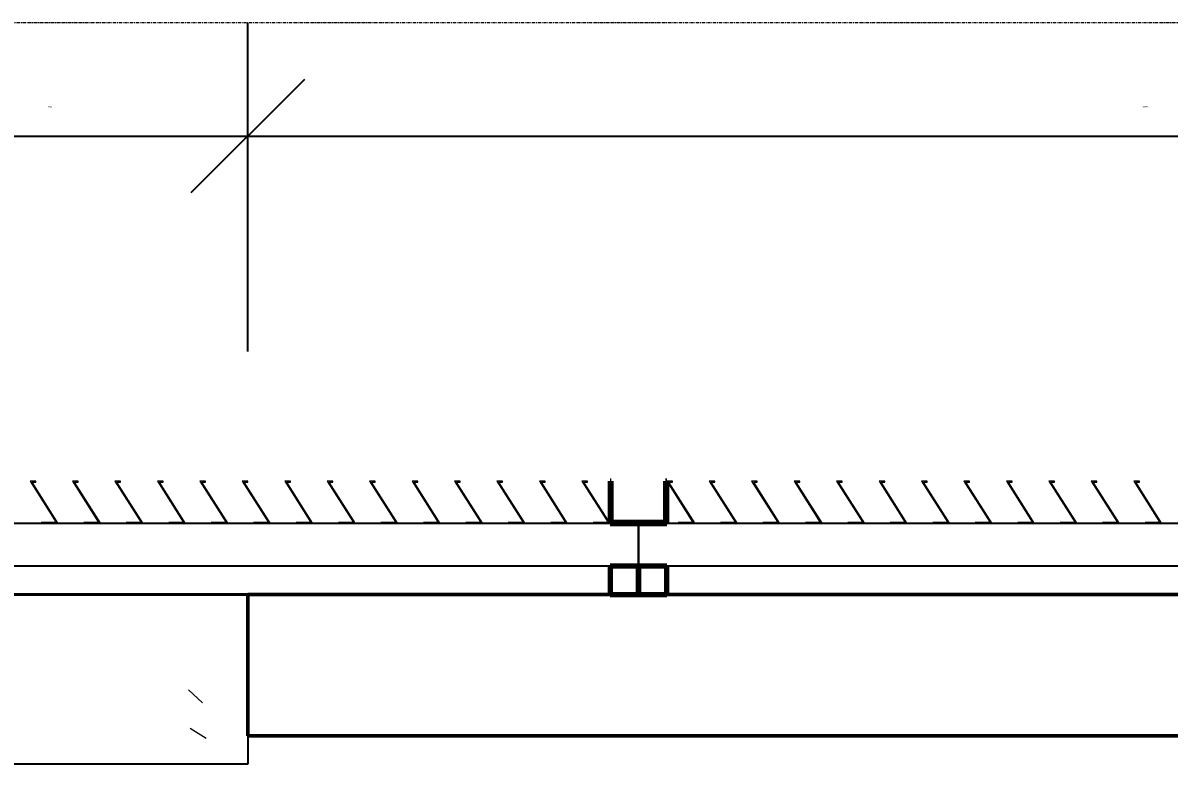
# Model space of a CAD drawing. Header units: millimetres. Extents: x -1379 to 1385823, y -4884429 to 548763.
# Drawn here: x 293132 to 295157, y -2300643 to -2299333 of the extents above; entities that cross this region are included whole.
import ezdxf

# ---------------------------------------------------------------- set-up
doc = ezdxf.new("R2010")
doc.units = ezdxf.units.MM
doc.linetypes.add('DPA_Grid _ Level 100', pattern=[10, 5.5, -1.6, 1.3, -1.6])
doc.layers.add('000 - CONCRETE_COL_CUT_COLOR_5', color=7, linetype='Continuous')
doc.layers.add('000 - D I M', color=7, linetype='Continuous')
doc.layers.add('000 - CONCRETE_EX_LOUVERS_DEF_SUB', color=7, linetype='Continuous', plot=False)
for name, color, linetype, lineweight in [('A-COLS-E', 7, 'Continuous', 35), ('A-FLOR-E', 7, 'Continuous', 35), ('A-GENM', 7, 'Continuous', 35), ('A-GLAZ-CURT', 7, 'Continuous', 35), ('S-GRID', 7, 'Continuous', 9), ('WALL-E', 7, 'Continuous', 50)]:
    doc.layers.add(name, color=color, linetype=linetype, lineweight=lineweight)
doc.styles.add('Arial_2', font='arial.ttf', dxfattribs={"height": 3})
doc.dimstyles.new('DPA-DIM-3_0_T-T', dxfattribs={"dimscale": 304.8, "dimtxt": 306.07782, "dimasz": 0.656168, "dimexe": 0.656168, "dimexo": 0.0625, "dimgap": 0.164042, "dimtad": 1, "dimdec": 0, "dimzin": 0, "dimdsep": 46, "dimtxsty": 'Arial_2', "dimblk1": 'OBLIQUE', "dimblk2": 'OBLIQUE', "dimsah": 1, "dimcen": 0.09, "dimdle": 0.656168, "dimclrd": 7, "dimclre": 7, "dimclrt": 7, "dimadec": 8, "dimazin": 0, "dimtfac": 1, "dimtdec": 4, "dimtix": 1, "dimtmove": 0, "dimatfit": 3, "dimfxl": 1.312336, "dimfxlon": 1, "dimtvp": 1, "dimtolj": 1, "dimtzin": 0, "dimarcsym": 2})

# ---------------------------------------------------------------- blocks, each defined once
blk = doc.blocks.new('DPA_Rectangular - 300 x 700mm-V4-IV01 - LOWER ROOF LEVEL PLAN')
at = {"layer": '000 - CONCRETE_COL_CUT_COLOR_5', "lineweight": 9}
h = blk.add_hatch(dxfattribs=at)
h.set_pattern_fill('FP_5', style=0, pattern_type=2)
h.set_pattern_definition([(140, (-2307850.5, -229406.46), (63.75582, 728.7365), [76.2, -838.2]), (85, (-2307850.5, -229406.5), (-764.2276, -140.97162), [60.96, -670.56]), (190.451, (-2307845.2, -229345.74), (-700.46675, 587.77), [64.76, -712.36]), (136.184, (-2308053.7, -229406.5), (168.17096, 1084.31624), [114.3, -1257.3]), (186.636, (-2308039.7, -229316.1), (-989.70985, 949.6099), [97.14, -1068.54]), (81.184, (-2308053.7, -229406.5), (-989.70115, 949.62055), [91.44, -1005.84]), (111, (-2308002.9, -229304.86), (409.06057, 606.45787), [76.2, -838.2]), (56, (-2308002.9, -229304.9), (-736.75292, 247.20834), [60.96, -670.56]), (161.451, (-2307968.8, -229254.3), (-327.68547, 853.66825), [64.76, -712.36]), (127.5, (-2307850.48, -229406.46), (-338.22012, 12.354693), [33.528, -628.904, 33.528, -1320.292]), (127.5, (-2307850.48, -229406.46), (-338.22012, 12.354693), [-695.96, -647.192, 33.528, -639.572]), (97.5, (-2307850.48, -229406.46), (-400.722127, 267.278874), [33.528, -354.584, 33.528, -870.204]), (97.5, (-2307850.48, -229406.46), (-400.722127, 267.278874), [-421.64, -613.664, 33.528, -223.012]), (57.5, (-2307850.48, -229633.03), (22.915345, 542.36333), [33.528, -220.472, 33.528, -1810.512]), (57.5, (-2307850.48, -229633.03), (22.915345, 542.36333), [-287.528, -758.952, 33.528, -1018.032]), (47.5, (-2307850.5, -229734.63), (-101.70711, 592.51696), [33.528, -296.672, 33.528, -1239.52]), (47.5, (-2307850.5, -229734.63), (-101.70711, 592.51696), [-363.728, -492.76, 33.528, -713.232])])
h.paths.add_polyline_path([(150, 350), (-150, 350), (-150, -350), (150, -350)])
at = {"layer": '000 - CONCRETE_COL_CUT_COLOR_5', "color": 7}
for p, q in [((-150, 350), (150, 350)), ((-150, -350), (-150, 350)), ((150, 350), (150, -350)), ((150, -350), (-150, -350))]:
    blk.add_line(p, q, dxfattribs=at)
blk = doc.blocks.new('DPA_CP_Entrance Louver Grill Vertical Z - Louver Grill Vertical Z-4595767-IV01 - LOWER ROOF LEVEL PLAN')
at = {"layer": '000 - CONCRETE_EX_LOUVERS_DEF_SUB', "color": 7, "lineweight": 70}
for p, q in [((-700, 0), (-750, 0)), ((-750, 0), (-750, -50)), ((-700, -50), (-700, 0)), ((750, 0), (700, 0)), ((700, 0), (700, -50)), ((750, -50), (750, 0)), ((-750, -50), (-700, -50)), ((700, -50), (750, -50)), ((-700, -125), (-750, -125)), ((-750, -125), (-750, -127)), ((-750, -127), (-702, -127)), ((-702, -127), (-702, -200)), ((-700, -200), (-700, -125)), ((750, -125), (700, -125)), ((700, -125), (700, -200)), ((702, -200), (702, -127)), ((702, -127), (750, -127)), ((750, -127), (750, -125)), ((-702, -200), (-700, -200)), ((700, -200), (702, -200))]:
    blk.add_line(p, q, dxfattribs=at)
at = {"layer": '000 - CONCRETE_EX_LOUVERS_DEF_SUB', "color": 7}
for p, q in [((-750, -125), (-750, -50)), ((-750, -50), (750, -50)), ((750, -50), (750, -125)), ((-750, -125), (750, -125))]:
    blk.add_line(p, q, dxfattribs=at)
blk = doc.blocks.new('GM_Louver Grill Vertical Z1 - Z Profile-V26-IV01 - LOWER ROOF LEVEL PLAN')
at = {"layer": '000 - CONCRETE_EX_LOUVERS_DEF_SUB', "color": 7, "lineweight": 9}
for p, q in [((30, 0), (0.1, 0)), ((0.1, 0), (46.4, -73)), ((30, -2), (30, 0)), ((50, -75), (3.7, -2)), ((3.7, -2), (30, -2)), ((46.4, -73), (40, -73)), ((40, -73), (40, -75)), ((40, -75), (50, -75))]:
    blk.add_line(p, q, dxfattribs=at)
blk = doc.blocks.new('GM_Louver Grill Vertical Z1 - Z Profile-V27-IV01 - LOWER ROOF LEVEL PLAN')
at = {"layer": '000 - CONCRETE_EX_LOUVERS_DEF_SUB', "color": 7, "lineweight": 9}
for p, q in [((30, 0), (0.1, 0)), ((0.1, 0), (46.4, -73)), ((30, -2), (30, 0)), ((50, -75), (3.7, -2)), ((3.7, -2), (30, -2)), ((46.4, -73), (40, -73)), ((40, -73), (40, -75)), ((40, -75), (50, -75))]:
    blk.add_line(p, q, dxfattribs=at)
blk = doc.blocks.new('GM_Louver Grill Vertical Z1 - Z Profile-V34-IV01 - LOWER ROOF LEVEL PLAN')
at = {"layer": '000 - CONCRETE_EX_LOUVERS_DEF_SUB', "color": 7, "lineweight": 9}
for p, q in [((30, 0), (0.1, 0)), ((0.1, 0), (46.4, -73)), ((30, -2), (30, 0)), ((50, -75), (3.7, -2)), ((3.7, -2), (30, -2)), ((46.4, -73), (40, -73)), ((40, -73), (40, -75)), ((40, -75), (50, -75))]:
    blk.add_line(p, q, dxfattribs=at)
blk = doc.blocks.new('GM_Louver Grill Vertical Z1 - Z Profile-V36-IV01 - LOWER ROOF LEVEL PLAN')
at = {"layer": '000 - CONCRETE_EX_LOUVERS_DEF_SUB', "color": 7, "lineweight": 9}
for p, q in [((30, 0), (0.1, 0)), ((0.1, 0), (46.4, -73)), ((30, -2), (30, 0)), ((50, -75), (3.7, -2)), ((3.7, -2), (30, -2)), ((46.4, -73), (40, -73)), ((40, -73), (40, -75)), ((40, -75), (50, -75))]:
    blk.add_line(p, q, dxfattribs=at)
blk = doc.blocks.new('GM_Louver Grill Vertical Z1 - Z Profile-V37-IV01 - LOWER ROOF LEVEL PLAN')
at = {"layer": '000 - CONCRETE_EX_LOUVERS_DEF_SUB', "color": 7, "lineweight": 9}
for p, q in [((30, 0), (0.1, 0)), ((0.1, 0), (46.4, -73)), ((30, -2), (30, 0)), ((50, -75), (3.7, -2)), ((3.7, -2), (30, -2)), ((46.4, -73), (40, -73)), ((40, -73), (40, -75)), ((40, -75), (50, -75))]:
    blk.add_line(p, q, dxfattribs=at)
blk = doc.blocks.new('GM_Louver Grill Vertical Z1 - Z Profile-V38-IV01 - LOWER ROOF LEVEL PLAN')
at = {"layer": '000 - CONCRETE_EX_LOUVERS_DEF_SUB', "color": 7, "lineweight": 9}
for p, q in [((30, 0), (0.1, 0)), ((0.1, 0), (46.4, -73)), ((30, -2), (30, 0)), ((50, -75), (3.7, -2)), ((3.7, -2), (30, -2)), ((46.4, -73), (40, -73)), ((40, -73), (40, -75)), ((40, -75), (50, -75))]:
    blk.add_line(p, q, dxfattribs=at)
blk = doc.blocks.new('GM_Louver Grill Vertical Z1 - Z Profile-V39-IV01 - LOWER ROOF LEVEL PLAN')
at = {"layer": '000 - CONCRETE_EX_LOUVERS_DEF_SUB', "color": 7, "lineweight": 9}
for p, q in [((30, 0), (0.1, 0)), ((0.1, 0), (46.4, -73)), ((30, -2), (30, 0)), ((50, -75), (3.7, -2)), ((3.7, -2), (30, -2)), ((46.4, -73), (40, -73)), ((40, -73), (40, -75)), ((40, -75), (50, -75))]:
    blk.add_line(p, q, dxfattribs=at)
blk = doc.blocks.new('GM_Louver Grill Vertical Z1 - Z Profile-V40-IV01 - LOWER ROOF LEVEL PLAN')
at = {"layer": '000 - CONCRETE_EX_LOUVERS_DEF_SUB', "lineweight": 9}
h = blk.add_hatch(dxfattribs=at)
h.set_pattern_fill('FP_15', style=0, pattern_type=2)
h.set_pattern_definition([(230, (230921.46, -2307575.5), (-728.7365, 63.75582), [76.2, -838.2]), (175, (230921.5, -2307575.5), (140.97162, -764.2276), [60.96, -670.56]), (280.451, (230860.74, -2307570.2), (-587.77, -700.46675), [64.76, -712.36]), (226.184, (230921.5, -2307778.7), (-1084.31624, 168.17096), [114.3, -1257.3]), (276.636, (230831.1, -2307764.7), (-949.6099, -989.70985), [97.14, -1068.54]), (171.184, (230921.5, -2307778.7), (-949.62055, -989.70115), [91.44, -1005.84]), (201, (230819.86, -2307727.9), (-606.45787, 409.06057), [76.2, -838.2]), (146, (230819.9, -2307727.9), (-247.20834, -736.75292), [60.96, -670.56]), (251.451, (230769.3, -2307693.8), (-853.66825, -327.68547), [64.76, -712.36]), (217.5, (230921.46, -2307575.48), (-12.354693, -338.22012), [33.528, -628.904, 33.528, -1320.292]), (217.5, (230921.46, -2307575.48), (-12.354693, -338.22012), [-695.96, -647.192, 33.528, -639.572]), (187.5, (230921.46, -2307575.48), (-267.278874, -400.722127), [33.528, -354.584, 33.528, -870.204]), (187.5, (230921.46, -2307575.48), (-267.278874, -400.722127), [-421.64, -613.664, 33.528, -223.012]), (147.5, (231148.03, -2307575.48), (-542.36333, 22.915345), [33.528, -220.472, 33.528, -1810.512]), (147.5, (231148.03, -2307575.48), (-542.36333, 22.915345), [-287.528, -758.952, 33.528, -1018.032]), (137.5, (231249.63, -2307575.5), (-592.51696, -101.70711), [33.528, -296.672, 33.528, -1239.52]), (137.5, (231249.63, -2307575.5), (-592.51696, -101.70711), [-363.728, -492.76, 33.528, -713.232])])
h.paths.add_polyline_path([(0.1, 0), (46.4, -73), (40, -73), (40, -75), (50, -75), (3.7, -2), (30, -2), (30, 0)])
at = {"layer": '000 - CONCRETE_EX_LOUVERS_DEF_SUB', "color": 7, "lineweight": 9}
for p, q in [((30, 0), (0.1, 0)), ((0.1, 0), (46.4, -73)), ((30, -2), (30, 0)), ((50, -75), (3.7, -2)), ((3.7, -2), (30, -2)), ((46.4, -73), (40, -73)), ((40, -73), (40, -75)), ((40, -75), (50, -75))]:
    blk.add_line(p, q, dxfattribs=at)
blk = doc.blocks.new('GM_Louver Grill Vertical Z1 - Z Profile-V41-IV01 - LOWER ROOF LEVEL PLAN')
at = {"layer": '000 - CONCRETE_EX_LOUVERS_DEF_SUB', "color": 7, "lineweight": 9}
for p, q in [((30, 0), (0.1, 0)), ((0.1, 0), (46.4, -73)), ((30, -2), (30, 0)), ((50, -75), (3.7, -2)), ((3.7, -2), (30, -2)), ((46.4, -73), (40, -73)), ((40, -73), (40, -75)), ((40, -75), (50, -75))]:
    blk.add_line(p, q, dxfattribs=at)
blk = doc.blocks.new('GM_Louver Grill Vertical Z1 - Z Profile-V42-IV01 - LOWER ROOF LEVEL PLAN')
at = {"layer": '000 - CONCRETE_EX_LOUVERS_DEF_SUB', "color": 7, "lineweight": 9}
for p, q in [((30, 0), (0.1, 0)), ((0.1, 0), (46.4, -73)), ((30, -2), (30, 0)), ((50, -75), (3.7, -2)), ((3.7, -2), (30, -2)), ((46.4, -73), (40, -73)), ((40, -73), (40, -75)), ((40, -75), (50, -75))]:
    blk.add_line(p, q, dxfattribs=at)
blk = doc.blocks.new('GM_Louver Grill Vertical Z1 - Z Profile-V43-IV01 - LOWER ROOF LEVEL PLAN')
at = {"layer": '000 - CONCRETE_EX_LOUVERS_DEF_SUB', "color": 7, "lineweight": 9}
for p, q in [((30, 0), (0.1, 0)), ((0.1, 0), (46.4, -73)), ((30, -2), (30, 0)), ((50, -75), (3.7, -2)), ((3.7, -2), (30, -2)), ((46.4, -73), (40, -73)), ((40, -73), (40, -75)), ((40, -75), (50, -75))]:
    blk.add_line(p, q, dxfattribs=at)
blk = doc.blocks.new('GM_Louver Grill Vertical Z1 - Z Profile-V44-IV01 - LOWER ROOF LEVEL PLAN')
at = {"layer": '000 - CONCRETE_EX_LOUVERS_DEF_SUB', "color": 7, "lineweight": 9}
for p, q in [((30, 0), (0.1, 0)), ((0.1, 0), (46.4, -73)), ((30, -2), (30, 0)), ((50, -75), (3.7, -2)), ((3.7, -2), (30, -2)), ((46.4, -73), (40, -73)), ((40, -73), (40, -75)), ((40, -75), (50, -75))]:
    blk.add_line(p, q, dxfattribs=at)
blk = doc.blocks.new('GM_Louver Grill Vertical Z1 - Z Profile-V49-IV01 - LOWER ROOF LEVEL PLAN')
at = {"layer": '000 - CONCRETE_EX_LOUVERS_DEF_SUB', "color": 7, "lineweight": 9}
for p, q in [((30, 0), (0.1, 0)), ((0.1, 0), (46.4, -73)), ((30, -2), (30, 0)), ((50, -75), (3.7, -2)), ((3.7, -2), (30, -2)), ((46.4, -73), (40, -73)), ((40, -73), (40, -75)), ((40, -75), (50, -75))]:
    blk.add_line(p, q, dxfattribs=at)
blk = doc.blocks.new('GM_Louver Grill Vertical Z1 - Z Profile-V50-IV01 - LOWER ROOF LEVEL PLAN')
at = {"layer": '000 - CONCRETE_EX_LOUVERS_DEF_SUB', "color": 7, "lineweight": 9}
for p, q in [((30, 0), (0.1, 0)), ((0.1, 0), (46.4, -73)), ((30, -2), (30, 0)), ((50, -75), (3.7, -2)), ((3.7, -2), (30, -2)), ((46.4, -73), (40, -73)), ((40, -73), (40, -75)), ((40, -75), (50, -75))]:
    blk.add_line(p, q, dxfattribs=at)
blk = doc.blocks.new('GM_Louver Grill Vertical Z1 - Z Profile-V51-IV01 - LOWER ROOF LEVEL PLAN')
at = {"layer": '000 - CONCRETE_EX_LOUVERS_DEF_SUB', "color": 7, "lineweight": 9}
for p, q in [((30, 0), (0.1, 0)), ((0.1, 0), (46.4, -73)), ((30, -2), (30, 0)), ((50, -75), (3.7, -2)), ((3.7, -2), (30, -2)), ((46.4, -73), (40, -73)), ((40, -73), (40, -75)), ((40, -75), (50, -75))]:
    blk.add_line(p, q, dxfattribs=at)
blk = doc.blocks.new('GM_Louver Grill Vertical Z1 - Z Profile-V52-IV01 - LOWER ROOF LEVEL PLAN')
at = {"layer": '000 - CONCRETE_EX_LOUVERS_DEF_SUB', "color": 7, "lineweight": 9}
for p, q in [((30, 0), (0.1, 0)), ((0.1, 0), (46.4, -73)), ((30, -2), (30, 0)), ((50, -75), (3.7, -2)), ((3.7, -2), (30, -2)), ((46.4, -73), (40, -73)), ((40, -73), (40, -75)), ((40, -75), (50, -75))]:
    blk.add_line(p, q, dxfattribs=at)
blk = doc.blocks.new('GM_Louver Grill Vertical Z1 - Z Profile-V53-IV01 - LOWER ROOF LEVEL PLAN')
at = {"layer": '000 - CONCRETE_EX_LOUVERS_DEF_SUB', "color": 7, "lineweight": 9}
for p, q in [((30, 0), (0.1, 0)), ((0.1, 0), (46.4, -73)), ((30, -2), (30, 0)), ((50, -75), (3.7, -2)), ((3.7, -2), (30, -2)), ((46.4, -73), (40, -73)), ((40, -73), (40, -75)), ((40, -75), (50, -75))]:
    blk.add_line(p, q, dxfattribs=at)
blk = doc.blocks.new('GM_Louver Grill Vertical Z1 - Z Profile-V54-IV01 - LOWER ROOF LEVEL PLAN')
at = {"layer": '000 - CONCRETE_EX_LOUVERS_DEF_SUB', "color": 7, "lineweight": 9}
for p, q in [((30, 0), (0.1, 0)), ((0.1, 0), (46.4, -73)), ((30, -2), (30, 0)), ((50, -75), (3.7, -2)), ((3.7, -2), (30, -2)), ((46.4, -73), (40, -73)), ((40, -73), (40, -75)), ((40, -75), (50, -75))]:
    blk.add_line(p, q, dxfattribs=at)
blk = doc.blocks.new('GM_Louver Grill Vertical Z1 - Z Profile-V55-IV01 - LOWER ROOF LEVEL PLAN')
at = {"layer": '000 - CONCRETE_EX_LOUVERS_DEF_SUB', "color": 7, "lineweight": 9}
for p, q in [((30, 0), (0.1, 0)), ((0.1, 0), (46.4, -73)), ((30, -2), (30, 0)), ((50, -75), (3.7, -2)), ((3.7, -2), (30, -2)), ((46.4, -73), (40, -73)), ((40, -73), (40, -75)), ((40, -75), (50, -75))]:
    blk.add_line(p, q, dxfattribs=at)
blk = doc.blocks.new('GM_Louver Grill Vertical Z1 - Z Profile-V56-IV01 - LOWER ROOF LEVEL PLAN')
at = {"layer": '000 - CONCRETE_EX_LOUVERS_DEF_SUB', "color": 7, "lineweight": 9}
for p, q in [((30, 0), (0.1, 0)), ((0.1, 0), (46.4, -73)), ((30, -2), (30, 0)), ((50, -75), (3.7, -2)), ((3.7, -2), (30, -2)), ((46.4, -73), (40, -73)), ((40, -73), (40, -75)), ((40, -75), (50, -75))]:
    blk.add_line(p, q, dxfattribs=at)
blk = doc.blocks.new('GM_Louver Grill Vertical Z1 - Z Profile-V57-IV01 - LOWER ROOF LEVEL PLAN')
at = {"layer": '000 - CONCRETE_EX_LOUVERS_DEF_SUB', "color": 7, "lineweight": 9}
for p, q in [((30, 0), (0.1, 0)), ((0.1, 0), (46.4, -73)), ((30, -2), (30, 0)), ((50, -75), (3.7, -2)), ((3.7, -2), (30, -2)), ((46.4, -73), (40, -73)), ((40, -73), (40, -75)), ((40, -75), (50, -75))]:
    blk.add_line(p, q, dxfattribs=at)
blk = doc.blocks.new('GM_Louver Grill Vertical Z1 - Z Profile-V58-IV01 - LOWER ROOF LEVEL PLAN')
at = {"layer": '000 - CONCRETE_EX_LOUVERS_DEF_SUB', "lineweight": 9}
h = blk.add_hatch(dxfattribs=at)
h.set_pattern_fill('FP_16', style=0, pattern_type=2)
h.set_pattern_definition([(230, (230096.46, -2307575.5), (-728.7365, 63.75582), [76.2, -838.2]), (175, (230096.5, -2307575.5), (140.97162, -764.2276), [60.96, -670.56]), (280.451, (230035.74, -2307570.2), (-587.77, -700.46675), [64.76, -712.36]), (226.184, (230096.5, -2307778.7), (-1084.31624, 168.17096), [114.3, -1257.3]), (276.636, (230006.1, -2307764.7), (-949.6099, -989.70985), [97.14, -1068.54]), (171.184, (230096.5, -2307778.7), (-949.62055, -989.70115), [91.44, -1005.84]), (201, (229994.86, -2307727.9), (-606.45787, 409.06057), [76.2, -838.2]), (146, (229994.9, -2307727.9), (-247.20834, -736.75292), [60.96, -670.56]), (251.451, (229944.3, -2307693.8), (-853.66825, -327.68547), [64.76, -712.36]), (217.5, (230096.46, -2307575.48), (-12.354693, -338.22012), [33.528, -628.904, 33.528, -1320.292]), (217.5, (230096.46, -2307575.48), (-12.354693, -338.22012), [-695.96, -647.192, 33.528, -639.572]), (187.5, (230096.46, -2307575.48), (-267.278874, -400.722127), [33.528, -354.584, 33.528, -870.204]), (187.5, (230096.46, -2307575.48), (-267.278874, -400.722127), [-421.64, -613.664, 33.528, -223.012]), (147.5, (230323.03, -2307575.48), (-542.36333, 22.915345), [33.528, -220.472, 33.528, -1810.512]), (147.5, (230323.03, -2307575.48), (-542.36333, 22.915345), [-287.528, -758.952, 33.528, -1018.032]), (137.5, (230424.63, -2307575.5), (-592.51696, -101.70711), [33.528, -296.672, 33.528, -1239.52]), (137.5, (230424.63, -2307575.5), (-592.51696, -101.70711), [-363.728, -492.76, 33.528, -713.232])])
h.paths.add_polyline_path([(0.1, 0), (46.4, -73), (40, -73), (40, -75), (50, -75), (3.7, -2), (30, -2), (30, 0)])
at = {"layer": '000 - CONCRETE_EX_LOUVERS_DEF_SUB', "color": 7, "lineweight": 9}
for p, q in [((30, 0), (0.1, 0)), ((0.1, 0), (46.4, -73)), ((30, -2), (30, 0)), ((50, -75), (3.7, -2)), ((3.7, -2), (30, -2)), ((46.4, -73), (40, -73)), ((40, -73), (40, -75)), ((40, -75), (50, -75))]:
    blk.add_line(p, q, dxfattribs=at)
blk = doc.blocks.new('GM_Louver Grill Vertical Z1 - Z Profile-V59-IV01 - LOWER ROOF LEVEL PLAN')
at = {"layer": '000 - CONCRETE_EX_LOUVERS_DEF_SUB', "color": 7, "lineweight": 9}
for p, q in [((30, 0), (0.1, 0)), ((0.1, 0), (46.4, -73)), ((30, -2), (30, 0)), ((50, -75), (3.7, -2)), ((3.7, -2), (30, -2)), ((46.4, -73), (40, -73)), ((40, -73), (40, -75)), ((40, -75), (50, -75))]:
    blk.add_line(p, q, dxfattribs=at)
blk = doc.blocks.new('GM_Louver Grill Vertical Z1 - Z Profile-V60-IV01 - LOWER ROOF LEVEL PLAN')
at = {"layer": '000 - CONCRETE_EX_LOUVERS_DEF_SUB', "color": 7, "lineweight": 9}
for p, q in [((30, 0), (0.1, 0)), ((0.1, 0), (46.4, -73)), ((30, -2), (30, 0)), ((50, -75), (3.7, -2)), ((3.7, -2), (30, -2)), ((46.4, -73), (40, -73)), ((40, -73), (40, -75)), ((40, -75), (50, -75))]:
    blk.add_line(p, q, dxfattribs=at)
blk = doc.blocks.new('GM_Louver Grill Vertical Z1 - Z Profile-V61-IV01 - LOWER ROOF LEVEL PLAN')
at = {"layer": '000 - CONCRETE_EX_LOUVERS_DEF_SUB', "lineweight": 9}
h = blk.add_hatch(dxfattribs=at)
h.set_pattern_fill('FP_17', style=0, pattern_type=2)
h.set_pattern_definition([(230, (230321.46, -2307575.5), (-728.7365, 63.75582), [76.2, -838.2]), (175, (230321.5, -2307575.5), (140.97162, -764.2276), [60.96, -670.56]), (280.451, (230260.74, -2307570.2), (-587.77, -700.46675), [64.76, -712.36]), (226.184, (230321.5, -2307778.7), (-1084.31624, 168.17096), [114.3, -1257.3]), (276.636, (230231.1, -2307764.7), (-949.6099, -989.70985), [97.14, -1068.54]), (171.184, (230321.5, -2307778.7), (-949.62055, -989.70115), [91.44, -1005.84]), (201, (230219.86, -2307727.9), (-606.45787, 409.06057), [76.2, -838.2]), (146, (230219.9, -2307727.9), (-247.20834, -736.75292), [60.96, -670.56]), (251.451, (230169.3, -2307693.8), (-853.66825, -327.68547), [64.76, -712.36]), (217.5, (230321.46, -2307575.48), (-12.354693, -338.22012), [33.528, -628.904, 33.528, -1320.292]), (217.5, (230321.46, -2307575.48), (-12.354693, -338.22012), [-695.96, -647.192, 33.528, -639.572]), (187.5, (230321.46, -2307575.48), (-267.278874, -400.722127), [33.528, -354.584, 33.528, -870.204]), (187.5, (230321.46, -2307575.48), (-267.278874, -400.722127), [-421.64, -613.664, 33.528, -223.012]), (147.5, (230548.03, -2307575.48), (-542.36333, 22.915345), [33.528, -220.472, 33.528, -1810.512]), (147.5, (230548.03, -2307575.48), (-542.36333, 22.915345), [-287.528, -758.952, 33.528, -1018.032]), (137.5, (230649.63, -2307575.5), (-592.51696, -101.70711), [33.528, -296.672, 33.528, -1239.52]), (137.5, (230649.63, -2307575.5), (-592.51696, -101.70711), [-363.728, -492.76, 33.528, -713.232])])
h.paths.add_polyline_path([(30, 0), (0.1, 0), (46.4, -73), (40, -73), (40, -75), (50, -75), (3.7, -2), (30, -2)])
at = {"layer": '000 - CONCRETE_EX_LOUVERS_DEF_SUB', "color": 7, "lineweight": 9}
for p, q in [((30, 0), (0.1, 0)), ((0.1, 0), (46.4, -73)), ((30, -2), (30, 0)), ((50, -75), (3.7, -2)), ((3.7, -2), (30, -2)), ((46.4, -73), (40, -73)), ((40, -73), (40, -75)), ((40, -75), (50, -75))]:
    blk.add_line(p, q, dxfattribs=at)
blk = doc.blocks.new('GM_Louver Grill Vertical Z1 - Z Profile-V63-IV01 - LOWER ROOF LEVEL PLAN')
at = {"layer": '000 - CONCRETE_EX_LOUVERS_DEF_SUB', "color": 7, "lineweight": 9}
for p, q in [((30, 0), (0.1, 0)), ((0.1, 0), (46.4, -73)), ((30, -2), (30, 0)), ((50, -75), (3.7, -2)), ((3.7, -2), (30, -2)), ((46.4, -73), (40, -73)), ((40, -73), (40, -75)), ((40, -75), (50, -75))]:
    blk.add_line(p, q, dxfattribs=at)
blk = doc.blocks.new('_Oblique')
at = {"color": 7, "linetype": 'ByBlock', "lineweight": -2}
blk.add_line((-0.5, -0.5), (0.5, 0.5), dxfattribs=at)
blk = doc.blocks.new('DIMBLOCK16-IV01 - LOWER ROOF LEVEL PLAN')
at = {"layer": '000 - D I M', "color": 7, "lineweight": -2, "transparency": 16777216}
for p, q in [((292829.6, -2299913.6), (292829.6, -2299332.7)), ((293529.6, -2299913.6), (293529.6, -2299332.7)), ((292629.6, -2299532.7), (293729.6, -2299532.7))]:
    blk.add_line(p, q, dxfattribs=at)
at = {"layer": 'Defpoints', "color": 7, "transparency": 16777216}
for p in [(293529.6, -2299532.7), (292829.6, -2299932.7), (293529.6, -2299932.7)]:
    blk.add_point(p, dxfattribs=at)
at = {"layer": '000 - D I M', "color": 7, "lineweight": -2, "transparency": 16777216, "xscale": 200, "yscale": 200, "zscale": 200, "rotation": 180}
blk.add_blockref('_Oblique', (292829.6, -2299532.7), dxfattribs=at)
at = {"layer": '000 - D I M', "color": 7, "lineweight": -2, "transparency": 16777216, "xscale": 200, "yscale": 200, "zscale": 200}
blk.add_blockref('_Oblique', (293529.6, -2299532.7), dxfattribs=at)
at = {"layer": '000 - D I M', "color": 7, "transparency": 16777216, "insert": (293179.6, -2299481.2), "char_height": 3, "width": 830.648, "attachment_point": 5, "style": 'Arial_2'}
blk.add_mtext('\\A1;700', dxfattribs=at)
blk = doc.blocks.new('DIMBLOCK17-IV01 - LOWER ROOF LEVEL PLAN')
at = {"layer": '000 - D I M', "color": 7, "lineweight": -2, "transparency": 16777216}
for p, q in [((293529.6, -2299913.6), (293529.6, -2299332.7)), ((296699.6, -2299913.6), (296699.6, -2299332.7)), ((293329.6, -2299532.7), (296899.6, -2299532.7))]:
    blk.add_line(p, q, dxfattribs=at)
at = {"layer": 'Defpoints', "color": 7, "transparency": 16777216}
for p in [(296699.6, -2299532.7), (293529.6, -2299932.7), (296699.6, -2299932.7)]:
    blk.add_point(p, dxfattribs=at)
at = {"layer": '000 - D I M', "color": 7, "lineweight": -2, "transparency": 16777216, "xscale": 200, "yscale": 200, "zscale": 200, "rotation": 180}
blk.add_blockref('_Oblique', (293529.6, -2299532.7), dxfattribs=at)
at = {"layer": '000 - D I M', "color": 7, "lineweight": -2, "transparency": 16777216, "xscale": 200, "yscale": 200, "zscale": 200}
blk.add_blockref('_Oblique', (296699.6, -2299532.7), dxfattribs=at)
at = {"layer": '000 - D I M', "color": 7, "transparency": 16777216, "insert": (295114.6, -2299481.2), "char_height": 3, "width": 1107.531, "attachment_point": 5, "style": 'Arial_2'}
blk.add_mtext('\\A1;3170', dxfattribs=at)

msp = doc.modelspace()

# ---------------------------------------------------------------- linework, layer by layer
at = {"layer": 'A-FLOR-E', "color": 7}
for p, q in [((280919.6, -2300342.7), (296999.6, -2300342.7)), ((296999.6, -2300342.7), (280919.6, -2300342.7)), ((296699.6, -2300592.7), (293529.6, -2300592.7))]:
    msp.add_line(p, q, dxfattribs=at)
at = {"layer": 'S-GRID', "color": 7, "linetype": 'DPA_Grid _ Level 100'}
msp.add_line((310037.1, -2299332.7), (273056.2, -2299332.7), dxfattribs=at)
at = {"layer": 'WALL-E', "color": 7}
for p, q in [((296699.6, -2300342.7), (293529.6, -2300342.7)), ((293529.6, -2300342.7), (296699.6, -2300342.7)), ((293529.6, -2300592.7), (293529.6, -2300342.7)), ((293529.6, -2300592.7), (293529.6, -2300342.7)), ((296699.6, -2300592.7), (293529.6, -2300592.7)), ((293529.6, -2300592.7), (296699.6, -2300592.7))]:
    msp.add_line(p, q, dxfattribs=at)

# ---------------------------------------------------------------- block references
at = {"layer": 'A-COLS-E', "color": 7, "rotation": 269.9999999999926}
msp.add_blockref('DPA_Rectangular - 300 x 700mm-V4-IV01 - LOWER ROOF LEVEL PLAN', (293179.6, -2300492.7), dxfattribs=at)
at = {"layer": 'A-GENM', "color": 7, "lineweight": 9, "rotation": 180}
for name, p in [('GM_Louver Grill Vertical Z1 - Z Profile-V49-IV01 - LOWER ROOF LEVEL PLAN', (293194.6, -2300217.7)), ('GM_Louver Grill Vertical Z1 - Z Profile-V50-IV01 - LOWER ROOF LEVEL PLAN', (293269.6, -2300217.7)), ('GM_Louver Grill Vertical Z1 - Z Profile-V51-IV01 - LOWER ROOF LEVEL PLAN', (293344.6, -2300217.7)), ('GM_Louver Grill Vertical Z1 - Z Profile-V52-IV01 - LOWER ROOF LEVEL PLAN', (293419.6, -2300217.7)), ('GM_Louver Grill Vertical Z1 - Z Profile-V53-IV01 - LOWER ROOF LEVEL PLAN', (293494.6, -2300217.7)), ('GM_Louver Grill Vertical Z1 - Z Profile-V54-IV01 - LOWER ROOF LEVEL PLAN', (293569.6, -2300217.7)), ('GM_Louver Grill Vertical Z1 - Z Profile-V55-IV01 - LOWER ROOF LEVEL PLAN', (293644.6, -2300217.7)), ('GM_Louver Grill Vertical Z1 - Z Profile-V56-IV01 - LOWER ROOF LEVEL PLAN', (293719.6, -2300217.7)), ('GM_Louver Grill Vertical Z1 - Z Profile-V57-IV01 - LOWER ROOF LEVEL PLAN', (293794.6, -2300217.7)), ('GM_Louver Grill Vertical Z1 - Z Profile-V58-IV01 - LOWER ROOF LEVEL PLAN', (293869.6, -2300217.7)), ('GM_Louver Grill Vertical Z1 - Z Profile-V59-IV01 - LOWER ROOF LEVEL PLAN', (293944.6, -2300217.7)), ('GM_Louver Grill Vertical Z1 - Z Profile-V60-IV01 - LOWER ROOF LEVEL PLAN', (294019.6, -2300217.7)), ('GM_Louver Grill Vertical Z1 - Z Profile-V61-IV01 - LOWER ROOF LEVEL PLAN', (294094.6, -2300217.7)), ('GM_Louver Grill Vertical Z1 - Z Profile-V63-IV01 - LOWER ROOF LEVEL PLAN', (294169.6, -2300217.7)), ('GM_Louver Grill Vertical Z1 - Z Profile-V34-IV01 - LOWER ROOF LEVEL PLAN', (294319.6, -2300217.7)), ('GM_Louver Grill Vertical Z1 - Z Profile-V36-IV01 - LOWER ROOF LEVEL PLAN', (294394.6, -2300217.7)), ('GM_Louver Grill Vertical Z1 - Z Profile-V37-IV01 - LOWER ROOF LEVEL PLAN', (294469.6, -2300217.7)), ('GM_Louver Grill Vertical Z1 - Z Profile-V38-IV01 - LOWER ROOF LEVEL PLAN', (294544.6, -2300217.7)), ('GM_Louver Grill Vertical Z1 - Z Profile-V39-IV01 - LOWER ROOF LEVEL PLAN', (294619.6, -2300217.7)), ('GM_Louver Grill Vertical Z1 - Z Profile-V40-IV01 - LOWER ROOF LEVEL PLAN', (294694.6, -2300217.7)), ('GM_Louver Grill Vertical Z1 - Z Profile-V41-IV01 - LOWER ROOF LEVEL PLAN', (294769.6, -2300217.7)), ('GM_Louver Grill Vertical Z1 - Z Profile-V42-IV01 - LOWER ROOF LEVEL PLAN', (294844.6, -2300217.7)), ('GM_Louver Grill Vertical Z1 - Z Profile-V43-IV01 - LOWER ROOF LEVEL PLAN', (294919.6, -2300217.7)), ('GM_Louver Grill Vertical Z1 - Z Profile-V44-IV01 - LOWER ROOF LEVEL PLAN', (294994.6, -2300217.7)), ('GM_Louver Grill Vertical Z1 - Z Profile-V26-IV01 - LOWER ROOF LEVEL PLAN', (295069.6, -2300217.7)), ('GM_Louver Grill Vertical Z1 - Z Profile-V27-IV01 - LOWER ROOF LEVEL PLAN', (295144.6, -2300217.7))]:
    msp.add_blockref(name, p, dxfattribs=at)
at = {"layer": 'A-GLAZ-CURT', "color": 7, "rotation": 180}
for p in [(293469.6, -2300342.7), (294969.6, -2300342.7)]:
    msp.add_blockref('DPA_CP_Entrance Louver Grill Vertical Z - Louver Grill Vertical Z-4595767-IV01 - LOWER ROOF LEVEL PLAN', p, dxfattribs=at)

# ---------------------------------------------------------------- dimensions: what is measured, and where the dimension line sits
at = {"layer": '000 - D I M', "color": 7}
for base, p1, p2, override, picture, middle in [((293529.6, -2299532.7), (292829.6, -2299932.7), (293529.6, -2299932.7), {"dimpost": '<>', "dimclrd": 7, "dimclre": 7, "dimclrt": 7, "dimfxl": 700}, 'DIMBLOCK16-IV01 - LOWER ROOF LEVEL PLAN', (293179.6, -2299481.2)), ((296699.6, -2299532.7), (293529.6, -2299932.7), (296699.6, -2299932.7), {"dimpost": '<>', "dimclrd": 7, "dimclre": 7, "dimclrt": 7, "dimfxl": 3170}, 'DIMBLOCK17-IV01 - LOWER ROOF LEVEL PLAN', (295114.6, -2299481.2))]:
    dim = msp.add_linear_dim(base=base, p1=p1, p2=p2, dimstyle='DPA-DIM-3_0_T-T', override=override, dxfattribs=at)
    dim.commit()
    dim.dimension.update_dxf_attribs({"geometry": picture, "text_midpoint": middle})

doc.saveas('drawing.dxf')
